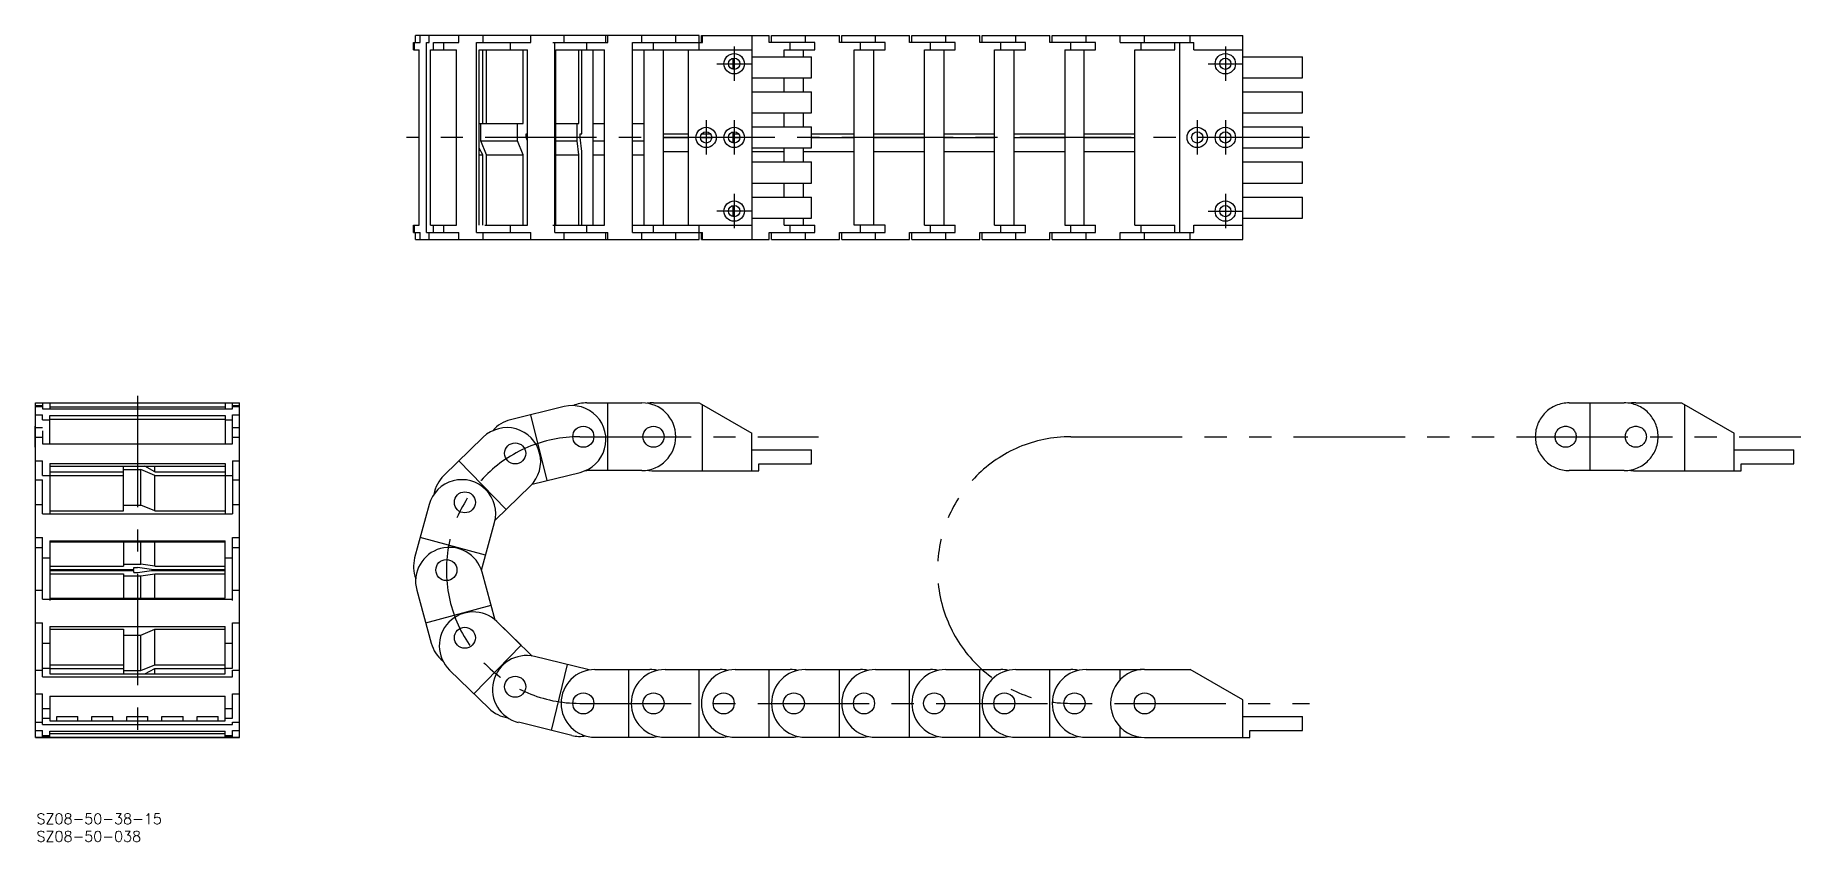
# Model space of a CAD drawing. Extents: x -58 to 445, y -30 to 200.
import ezdxf

# ---------------------------------------------------------------- set-up
doc = ezdxf.new("R2010")
doc.units = 0
doc.linetypes.add('CENTER', pattern=[50.8, 31.75, -6.35, 6.35, -6.35])
doc.linetypes.add('PHANTOM', pattern=[63.5, 31.75, -6.35, 6.35, -6.35, 6.35, -6.35])
doc.layers.get('0').update_dxf_attribs({"linetype": 'CONTINUOUS'})
doc.layers.add('CENTER', color=1, linetype='CENTER')
doc.styles.get("Standard").update_dxf_attribs({"font": 'txt.shx', "height": 3, "bigfont": 'bigfont.shx'})

msp = doc.modelspace()

# ---------------------------------------------------------------- linework, layer by layer
at = {"color": 7, "linetype": 'CONTINUOUS'}
for p, q in [((49.58, 196), (49.58, 198.05)), ((49.58, 198.05), (51.5, 198.05)), ((49.92, 196), (49.92, 198.05)), ((50.18, 198.05), (50.18, 200.1)), ((130.99, 200.1), (50.18, 200.1)), ((51.5, 198.05), (51.5, 200.1)), ((53.34, 143.95), (53.34, 198.05)), ((53.34, 198.05), (54.05, 198.05)), ((54.05, 198.05), (54.05, 200.1)), ((55.29, 196), (55.29, 198.05)), ((55.29, 198.05), (62.51, 198.05)), ((58.21, 196), (58.21, 198.05)), ((62.51, 198.05), (62.51, 200.1)), ((67.53, 143.95), (67.53, 198.05)), ((67.53, 198.05), (83.06, 198.05)), ((69.46, 198.05), (69.46, 200.1)), ((77.24, 196), (77.24, 198.05)), ((83.06, 198.05), (83.06, 200.1)), ((89.34, 198.05), (104.99, 198.05)), ((89.86, 143.95), (89.86, 198.05)), ((92.49, 198.05), (92.49, 200.1)), ((98.99, 196), (98.99, 198.05)), ((104.43, 198.05), (104.43, 200.1)), ((104.99, 198.05), (104.99, 200.1)), ((111.99, 143.95), (111.99, 198.05)), ((111.99, 198.05), (131.99, 198.05)), ((114.69, 198.05), (114.69, 200.1)), ((114.99, 200.1), (114.99, 200.11)), ((114.99, 200.11), (120.99, 200.11)), ((117.99, 196), (117.99, 198.05)), ((120.99, 200.1), (120.99, 200.11)), ((124.34, 198.05), (124.34, 200.1)), ((130.99, 196), (130.99, 200.1)), ((131.64, 198.05), (131.64, 200.1)), ((131.64, 200.1), (150.99, 200.1)), ((131.99, 198.05), (131.99, 200.1)), ((145.99, 200.1), (145.99, 141.9)), ((150.99, 198.05), (150.99, 200.1)), ((163.99, 198.05), (150.99, 198.05)), ((151.64, 198.05), (151.64, 200.1)), ((151.64, 200.1), (170.99, 200.1)), ((156.99, 196), (156.99, 198.05)), ((161.29, 198.05), (161.29, 200.1)), ((163.99, 196), (163.99, 198.05)), ((170.99, 198.05), (170.99, 200.1)), ((183.99, 198.05), (170.99, 198.05)), ((171.64, 198.05), (171.64, 200.1)), ((171.64, 200.1), (190.99, 200.1)), ((176.99, 196), (176.99, 198.05)), ((181.29, 198.05), (181.29, 200.1)), ((183.99, 196), (183.99, 198.05)), ((190.99, 198.05), (190.99, 200.1)), ((203.99, 198.05), (190.99, 198.05)), ((191.64, 198.05), (191.64, 200.1)), ((191.64, 200.1), (210.99, 200.1)), ((196.99, 196), (196.99, 198.05)), ((201.29, 198.05), (201.29, 200.1)), ((203.99, 196), (203.99, 198.05)), ((210.99, 198.05), (210.99, 200.1)), ((223.99, 198.05), (210.99, 198.05)), ((211.64, 198.05), (211.64, 200.1)), ((211.64, 200.1), (230.99, 200.1)), ((216.99, 196), (216.99, 198.05)), ((221.29, 198.05), (221.29, 200.1)), ((223.99, 196), (223.99, 198.05)), ((230.99, 198.05), (230.99, 200.1)), ((243.99, 198.05), (230.99, 198.05)), ((231.64, 198.05), (231.64, 200.1)), ((231.64, 200.1), (285.99, 200.1)), ((236.99, 196), (236.99, 198.05)), ((241.29, 198.05), (241.29, 200.1)), ((243.99, 196), (243.99, 198.05)), ((250.99, 198.05), (250.99, 200.1)), ((250.99, 198.05), (271.99, 198.05)), ((256.99, 196), (256.99, 198.05)), ((257.99, 198.05), (257.99, 200.1)), ((266.64, 196), (266.64, 198.05)), ((267.99, 143.95), (267.99, 198.05)), ((270.99, 198.05), (270.99, 200.1)), ((271.99, 196), (271.99, 198.05)), ((285.99, 141.9), (285.99, 200.1)), ((49.58, 196), (51.23, 196)), ((51.23, 146), (51.23, 196)), ((54.4, 146), (54.4, 196)), ((54.4, 196), (61.8, 196)), ((61.8, 146), (61.8, 196)), ((68.3, 146), (68.3, 196)), ((68.3, 196), (82.09, 196)), ((69.34, 175), (69.34, 196)), ((70.42, 175), (70.42, 196)), ((80.81, 175), (80.81, 196)), ((82.09, 146), (82.09, 196)), ((90.12, 146), (90.12, 196)), ((90.12, 196), (103.99, 196)), ((96.75, 175), (96.75, 196)), ((97.61, 172), (97.61, 196)), ((100.74, 196), (100.74, 146)), ((103.99, 146), (103.99, 196)), ((111.99, 196), (145.99, 196)), ((115.24, 196), (115.24, 146)), ((120.74, 196), (120.74, 146)), ((127.99, 146), (127.99, 196)), ((140.74, 190.42), (140.74, 193.58)), ((145.99, 194), (162.99, 194)), ((155.24, 194), (155.24, 196)), ((155.24, 196), (163.99, 196)), ((160.74, 194), (160.74, 196)), ((162.99, 188), (162.99, 194)), ((175.24, 196), (183.99, 196)), ((175.24, 146), (175.24, 196)), ((180.74, 196), (180.74, 146)), ((195.24, 196), (203.99, 196)), ((195.24, 146), (195.24, 196)), ((200.74, 196), (200.74, 146)), ((215.24, 196), (223.99, 196)), ((215.24, 146), (215.24, 196)), ((220.74, 196), (220.74, 146)), ((235.24, 196), (243.99, 196)), ((235.24, 196), (235.24, 146)), ((240.74, 146), (240.74, 196)), ((255.24, 196), (266.64, 196)), ((255.24, 146), (255.24, 196)), ((271.99, 196), (285.99, 196)), ((285.99, 194), (302.99, 194)), ((302.99, 188), (302.99, 194)), ((145.99, 188), (162.99, 188)), ((155.24, 184), (155.24, 188)), ((160.74, 184), (160.74, 188)), ((285.99, 188), (302.99, 188)), ((145.99, 184), (162.99, 184)), ((162.99, 178), (162.99, 184)), ((285.99, 184), (302.99, 184)), ((302.99, 178), (302.99, 184)), ((145.99, 178), (162.99, 178)), ((155.24, 174), (155.24, 178)), ((160.74, 174), (160.74, 178)), ((285.99, 178), (302.99, 178)), ((68.3, 175), (80.81, 175)), ((68.81, 170.03), (68.81, 175)), ((79.2, 170.03), (79.2, 175)), ((81.71, 171), (81.71, 172)), ((81.71, 172), (82.09, 172)), ((90.12, 175), (96.75, 175)), ((96.2, 170.03), (96.2, 175)), ((97.06, 171), (97.06, 172)), ((97.06, 172), (97.61, 172)), ((100.74, 175), (103.99, 175)), ((111.99, 175), (115.24, 175)), ((120.74, 172), (127.99, 172)), ((131.74, 172), (134.23, 172)), ((140.74, 169.42), (140.74, 172.58)), ((140.74, 172), (142.23, 172)), ((145.99, 174), (162.99, 174)), ((162.99, 168), (162.99, 174)), ((162.99, 172), (175.24, 172)), ((180.74, 172), (195.24, 172)), ((200.74, 172), (215.24, 172)), ((220.74, 172), (235.24, 172)), ((240.74, 172), (255.24, 172)), ((285.99, 174), (302.99, 174)), ((302.99, 168), (302.99, 174)), ((69.34, 166.03), (68.3, 167.91)), ((68.81, 170.03), (79.2, 170.03)), ((70.42, 166.03), (68.81, 170.03)), ((80.81, 166.03), (79.2, 170.03)), ((82.09, 170.04), (81.71, 171)), ((90.12, 170.03), (96.2, 170.03)), ((96.75, 166.03), (96.2, 170.03)), ((97.61, 167), (97.06, 171)), ((97.61, 146), (97.61, 167)), ((100.74, 170.03), (103.99, 170.03)), ((111.99, 170.03), (115.24, 170.03)), ((120.74, 171), (127.99, 171)), ((120.74, 167), (127.99, 167)), ((131.39, 171), (134.59, 171)), ((140.74, 171), (142.59, 171)), ((145.99, 168), (162.99, 168)), ((145.99, 167), (155.24, 167)), ((155.24, 164), (155.24, 168)), ((160.74, 164), (160.74, 168)), ((160.74, 167), (175.24, 167)), ((162.99, 171), (175.24, 171)), ((180.74, 171), (195.24, 171)), ((180.74, 167), (195.24, 167)), ((200.74, 171), (215.24, 171)), ((200.74, 167), (215.24, 167)), ((220.74, 171), (235.24, 171)), ((220.74, 167), (235.24, 167)), ((240.74, 171), (255.24, 171)), ((240.74, 167), (255.24, 167)), ((285.99, 168), (302.99, 168)), ((68.3, 166.03), (69.34, 166.03)), ((69.34, 146), (69.34, 166.03)), ((70.42, 146), (70.42, 166.03)), ((70.42, 166.03), (80.81, 166.03)), ((80.81, 146), (80.81, 166.03)), ((90.12, 166.03), (96.75, 166.03)), ((96.75, 146), (96.75, 166.03)), ((100.74, 166.03), (103.99, 166.03)), ((111.99, 166.03), (115.24, 166.03)), ((145.99, 164), (162.99, 164)), ((162.99, 158), (162.99, 164)), ((285.99, 164), (302.99, 164)), ((302.99, 158), (302.99, 164)), ((145.99, 158), (162.99, 158)), ((155.24, 154), (155.24, 158)), ((160.74, 154), (160.74, 158)), ((285.99, 158), (302.99, 158)), ((140.74, 148.42), (140.74, 151.58)), ((145.99, 154), (162.99, 154)), ((162.99, 148), (162.99, 154)), ((285.99, 154), (302.99, 154)), ((302.99, 148), (302.99, 154)), ((49.58, 143.95), (49.58, 146)), ((49.58, 146), (51.23, 146)), ((49.92, 143.95), (49.92, 146)), ((54.4, 146), (61.8, 146)), ((55.29, 143.95), (55.29, 146)), ((58.21, 143.95), (58.21, 146)), ((69.88, 146), (82.09, 146)), ((77.24, 143.95), (77.24, 146)), ((89.34, 146), (103.99, 146)), ((98.99, 143.95), (98.99, 146)), ((111.99, 146), (145.99, 146)), ((117.99, 143.95), (117.99, 146)), ((130.99, 141.9), (130.99, 146)), ((145.99, 148), (162.99, 148)), ((155.24, 146), (155.24, 148)), ((155.24, 146), (163.99, 146)), ((156.99, 143.95), (156.99, 146)), ((160.74, 146), (160.74, 148)), ((163.99, 143.95), (163.99, 146)), ((183.99, 146), (175.24, 146)), ((176.99, 143.95), (176.99, 146)), ((183.99, 143.95), (183.99, 146)), ((195.24, 146), (203.99, 146)), ((196.99, 143.95), (196.99, 146)), ((203.99, 143.95), (203.99, 146)), ((215.24, 146), (223.99, 146)), ((216.99, 143.95), (216.99, 146)), ((223.99, 143.95), (223.99, 146)), ((235.24, 146), (243.99, 146)), ((236.99, 143.95), (236.99, 146)), ((243.99, 143.95), (243.99, 146)), ((255.24, 146), (266.64, 146)), ((256.99, 143.95), (256.99, 146)), ((266.64, 143.95), (266.64, 146)), ((271.99, 143.95), (271.99, 146)), ((271.99, 146), (285.99, 146)), ((285.99, 148), (302.99, 148)), ((49.58, 143.95), (51.5, 143.95)), ((50.18, 141.9), (50.18, 143.95)), ((50.18, 141.9), (130.99, 141.9)), ((51.5, 141.9), (51.5, 143.95)), ((53.34, 143.95), (62.51, 143.95)), ((54.05, 141.9), (54.05, 143.95)), ((62.51, 141.9), (62.51, 143.95)), ((67.53, 143.95), (83.06, 143.95)), ((69.46, 141.9), (69.46, 143.95)), ((83.06, 141.9), (83.06, 143.95)), ((89.86, 143.95), (104.99, 143.95)), ((92.49, 141.9), (92.49, 143.95)), ((104.43, 141.9), (104.43, 143.95)), ((104.99, 141.9), (104.99, 143.95)), ((111.99, 143.95), (131.99, 143.95)), ((114.69, 141.9), (114.69, 143.95)), ((114.99, 141.89), (114.99, 141.9)), ((114.99, 141.89), (120.99, 141.89)), ((120.99, 141.89), (120.99, 141.9)), ((124.34, 141.9), (124.34, 143.95)), ((131.64, 141.9), (131.64, 143.95)), ((131.64, 141.9), (150.99, 141.9)), ((131.99, 141.9), (131.99, 143.95)), ((150.99, 141.9), (150.99, 143.95)), ((150.99, 143.95), (163.99, 143.95)), ((151.64, 141.9), (151.64, 143.95)), ((151.64, 141.9), (170.99, 141.9)), ((161.29, 141.9), (161.29, 143.95)), ((170.99, 141.9), (170.99, 143.95)), ((170.99, 143.95), (183.99, 143.95)), ((171.64, 141.9), (171.64, 143.95)), ((171.64, 141.9), (190.99, 141.9)), ((181.29, 141.9), (181.29, 143.95)), ((190.99, 141.9), (190.99, 143.95)), ((190.99, 143.95), (203.99, 143.95)), ((191.64, 141.9), (191.64, 143.95)), ((191.64, 141.9), (210.99, 141.9)), ((201.29, 141.9), (201.29, 143.95)), ((210.99, 141.9), (210.99, 143.95)), ((210.99, 143.95), (223.99, 143.95)), ((211.64, 141.9), (211.64, 143.95)), ((211.64, 141.9), (230.99, 141.9)), ((221.29, 141.9), (221.29, 143.95)), ((230.99, 141.9), (230.99, 143.95)), ((230.99, 143.95), (243.99, 143.95)), ((231.64, 141.9), (231.64, 143.95)), ((231.64, 141.9), (285.99, 141.9)), ((241.29, 141.9), (241.29, 143.95)), ((250.99, 141.9), (250.99, 143.95)), ((250.99, 143.95), (271.99, 143.95)), ((257.99, 141.9), (257.99, 143.95)), ((270.99, 141.9), (270.99, 143.95)), ((-58.2, 0), (-58.2, 95.35)), ((-58.2, 95.35), (0, 95.35)), ((-58.2, 94.57), (-56.15, 94.57)), ((-58.2, 94.29), (-56.15, 94.29)), ((-58.2, 91.98), (-56.15, 91.98)), ((-56.15, 95.4), (-56.15, 93.65)), ((-56.15, 95.4), (-54.1, 95.4)), ((-56.15, 93.65), (-2.05, 93.65)), ((-56.15, 90.56), (-56.15, 91.98)), ((-54.1, 95.4), (-54.1, 93.65)), ((-54.1, 94.25), (-4.1, 94.25)), ((-54.1, 91.74), (-4.1, 91.74)), ((-54.1, 83.68), (-54.1, 91.74)), ((-54.1, 90.68), (-4.1, 90.68)), ((-4.1, 95.4), (-4.1, 93.65)), ((-4.1, 95.4), (-2.05, 95.4)), ((-4.1, 91.74), (-4.1, 83.68)), ((-2.05, 93.65), (-2.05, 95.4)), ((-2.05, 94.57), (0, 94.57)), ((-2.05, 94.29), (0, 94.29)), ((-2.05, 83.68), (-2.05, 91.98)), ((-2.05, 91.98), (0, 91.98)), ((0, 0), (0, 95.35)), ((92.49, 94.29), (77.24, 90.56)), ((87.65, 73.24), (83.06, 91.98)), ((98.99, 95.35), (114.69, 95.35)), ((104.99, 76.05), (104.99, 95.35)), ((117.99, 95.4), (130.99, 95.4)), ((130.99, 95.4), (145.99, 86.74)), ((131.99, 76), (131.99, 94.82)), ((-58.21, 82.7), (-58.21, 88.7)), ((-58.21, 88.7), (-58.2, 88.7)), ((-58.2, 88.29), (-56.15, 88.29)), ((-58.2, 85.56), (-56.15, 85.56)), ((-56.15, 90.56), (-54.1, 90.56)), ((-56.15, 87.41), (-56.15, 83.68)), ((-4.1, 90.56), (-2.05, 90.56)), ((-2.05, 88.29), (0, 88.29)), ((-2.05, 85.56), (0, 85.56)), ((0, 88.7), (0.01, 88.7)), ((0.01, 82.7), (0.01, 88.7)), ((69.46, 85.56), (58.21, 74.61)), ((145.99, 76), (145.99, 86.74)), ((-58.21, 82.7), (-58.2, 82.7)), ((-56.15, 83.68), (-2.05, 83.68)), ((0, 82.7), (0.01, 82.7)), ((145.99, 82), (162.99, 82)), ((162.99, 78), (162.99, 82)), ((-58.2, 78.79), (-56.15, 78.79)), ((-56.15, 74.61), (-56.15, 78.79)), ((-54.1, 78.1), (-4.1, 78.1)), ((-54.1, 78.1), (-54.1, 63.75)), ((-54.1, 77.31), (-4.1, 77.31)), ((-54.1, 75.72), (-33.1, 75.72)), ((-33.1, 64.58), (-33.1, 77.31)), ((-33.1, 76.35), (-28.14, 76.35)), ((-24.14, 74.69), (-28.14, 76.35)), ((-28.14, 66.23), (-28.14, 76.35)), ((-24.14, 75.72), (-26.96, 77.31)), ((-24.14, 75.72), (-24.14, 77.31)), ((-24.14, 75.72), (-4.1, 75.72)), ((-4.1, 78.1), (-4.1, 63.75)), ((-2.05, 78.79), (-2.05, 63.75)), ((-2.05, 78.79), (0, 78.79)), ((75.97, 64.96), (62.51, 78.79)), ((83.37, 72.19), (97.07, 75.54)), ((114.69, 76.05), (98.99, 76.05)), ((117.99, 76), (147.99, 76)), ((147.99, 76), (147.99, 78)), ((147.99, 78), (162.99, 78)), ((-58.2, 73.46), (-56.15, 73.46)), ((-56.15, 74.61), (-54.1, 74.61)), ((-56.15, 63.75), (-56.15, 73.46)), ((-54.1, 74.69), (-33.1, 74.69)), ((-24.14, 74.69), (-4.1, 74.69)), ((-24.14, 64.58), (-24.14, 74.69)), ((-4.1, 74.61), (-2.05, 74.61)), ((-2.05, 73.46), (0, 73.46)), ((72.82, 61.89), (82.93, 71.73)), ((-58.2, 66.35), (-56.15, 66.35)), ((-33.1, 66.23), (-28.14, 66.23)), ((-24.14, 64.58), (-28.14, 66.23)), ((-2.05, 66.35), (0, 66.35)), ((54.05, 66.35), (49.92, 51.2)), ((-56.15, 63.75), (-2.05, 63.75)), ((-54.1, 64.58), (-33.1, 64.58)), ((-24.14, 64.58), (-4.1, 64.58)), ((68.96, 47.66), (72.67, 61.27)), ((-58.2, 56.99), (-56.15, 56.99)), ((-56.15, 39.37), (-56.15, 56.99)), ((-54.1, 56.03), (-4.1, 56.03)), ((-54.1, 56.03), (-54.1, 39.01)), ((-54.1, 55.74), (-4.1, 55.74)), ((-33.1, 55.74), (-33.1, 48.76)), ((-28.14, 49.37), (-28.14, 55.74)), ((-24.14, 48.76), (-24.14, 55.74)), ((-4.1, 39.66), (-4.1, 56.03)), ((-2.05, 39.01), (-2.05, 56.99)), ((-2.05, 56.99), (0, 56.99)), ((70.12, 51.91), (51.5, 56.99)), ((-58.2, 54.17), (-56.15, 54.17)), ((-56.15, 51.2), (-54.1, 51.2)), ((-4.1, 51.2), (-2.05, 51.2)), ((-2.05, 54.17), (0, 54.17)), ((-54.1, 48.76), (-33.1, 48.76)), ((-54.1, 47.81), (-30.1, 47.81)), ((-54.1, 47.59), (-30.1, 47.59)), ((-54.1, 46.64), (-33.1, 46.64)), ((-33.1, 49.37), (-28.14, 49.37)), ((-33.1, 46.64), (-33.1, 39.66)), ((-33.1, 46.03), (-28.14, 46.03)), ((-30.1, 48.42), (-29.1, 48.42)), ((-30.1, 47.81), (-30.1, 48.42)), ((-30.1, 46.98), (-30.1, 47.59)), ((-30.1, 46.98), (-29.1, 46.98)), ((-25.1, 47.81), (-29.1, 48.42)), ((-29.1, 46.98), (-25.1, 47.59)), ((-24.14, 48.76), (-28.14, 49.37)), ((-28.14, 46.03), (-24.14, 46.64)), ((-28.14, 39.66), (-28.14, 46.03)), ((-25.1, 47.81), (-4.1, 47.81)), ((-25.1, 47.59), (-4.1, 47.59)), ((-24.14, 48.76), (-4.1, 48.76)), ((-24.14, 46.64), (-4.1, 46.64)), ((-24.14, 39.66), (-24.14, 46.64)), ((72.86, 33.44), (69.14, 47.06)), ((-58.2, 41.98), (-56.15, 41.98)), ((-2.05, 41.98), (0, 41.98)), ((50.52, 41.98), (54.65, 26.83)), ((-56.15, 39.37), (-2.05, 39.37)), ((-54.1, 39.66), (-4.1, 39.66)), ((53.08, 32.62), (71.7, 37.7)), ((-58.2, 32.62), (-56.15, 32.62)), ((-56.15, 17.3), (-56.15, 32.62)), ((-54.1, 31.65), (-4.1, 31.65)), ((-54.1, 31.65), (-54.1, 18.09)), ((-54.1, 30.82), (-33.1, 30.82)), ((-33.1, 30.82), (-33.1, 18.09)), ((-28.14, 29.17), (-24.14, 30.82)), ((-24.14, 30.82), (-4.1, 30.82)), ((-24.14, 20.71), (-24.14, 30.82)), ((-4.1, 18.09), (-4.1, 31.65)), ((-2.05, 19.72), (-2.05, 32.62)), ((-2.05, 32.62), (0, 32.62)), ((80.27, 26.25), (73.32, 33.02)), ((83.44, 23.17), (73.32, 33.02)), ((-56.15, 26.83), (-54.1, 26.83)), ((-33.1, 29.17), (-28.14, 29.17)), ((-28.14, 19.05), (-28.14, 29.17)), ((-4.1, 26.83), (-2.05, 26.83)), ((66.81, 12.42), (80.27, 26.25)), ((-54.1, 20.71), (-33.1, 20.71)), ((-28.14, 19.05), (-24.14, 20.71)), ((-24.14, 20.71), (-4.1, 20.71)), ((99.31, 19.31), (84.06, 23.04)), ((88.89, 1.99), (93.48, 20.74)), ((-58.2, 19.19), (-56.15, 19.19)), ((-56.15, 19.72), (-54.1, 19.72)), ((-56.15, 17.3), (-2.05, 17.3)), ((-54.1, 19.68), (-33.1, 19.68)), ((-54.1, 18.09), (-4.1, 18.09)), ((-33.1, 19.05), (-28.14, 19.05)), ((-26.96, 18.09), (-24.14, 19.68)), ((-24.14, 19.68), (-4.1, 19.68)), ((-24.14, 18.09), (-24.14, 19.68)), ((-4.1, 19.72), (-2.05, 19.72)), ((-2.05, 19.19), (0, 19.19)), ((-2.05, 17.3), (-2.05, 19.19)), ((59.86, 19.19), (71.11, 8.24)), ((101.29, 19.35), (116.99, 19.35)), ((110.99, 0.05), (110.99, 19.35)), ((121.29, 19.35), (136.99, 19.35)), ((130.99, 0.05), (130.99, 19.35)), ((141.29, 19.35), (156.99, 19.35)), ((150.99, 0.05), (150.99, 19.35)), ((161.29, 19.35), (176.99, 19.35)), ((170.99, 0.05), (170.99, 19.35)), ((181.29, 19.35), (196.99, 19.35)), ((190.99, 0.05), (190.99, 19.35)), ((201.29, 19.35), (216.99, 19.35)), ((210.99, 0.05), (210.99, 19.35)), ((221.29, 19.35), (236.99, 19.35)), ((230.99, 0.05), (230.99, 19.35)), ((241.29, 19.35), (256.99, 19.35)), ((250.99, 16.41), (250.99, 19.35)), ((257.99, 19.4), (270.99, 19.4)), ((285.99, 10.74), (270.99, 19.4)), ((-58.2, 12.42), (-56.15, 12.42)), ((-56.15, 3.66), (-56.15, 12.42)), ((-54.1, 11.72), (-4.1, 11.72)), ((-54.1, 11.72), (-54.1, 4.72)), ((-4.1, 4.72), (-4.1, 11.72)), ((-2.05, 5.5), (-2.05, 12.42)), ((-2.05, 12.42), (0, 12.42)), ((285.99, 0), (285.99, 10.74)), ((-56.15, 8.24), (-54.1, 8.24)), ((-56.15, 5.5), (-54.1, 5.5)), ((-52.1, 6), (-46.1, 6)), ((-52.1, 4.72), (-52.1, 6)), ((-46.1, 4.72), (-46.1, 6)), ((-42.1, 6), (-36.1, 6)), ((-42.1, 4.72), (-42.1, 6)), ((-36.1, 4.72), (-36.1, 6)), ((-32.1, 6), (-26.1, 6)), ((-32.1, 4.72), (-32.1, 6)), ((-26.1, 4.72), (-26.1, 6)), ((-22.1, 6), (-16.1, 6)), ((-22.1, 4.72), (-22.1, 6)), ((-16.1, 4.72), (-16.1, 6)), ((-12.1, 6), (-6.1, 6)), ((-12.1, 4.72), (-12.1, 6)), ((-6.1, 4.72), (-6.1, 6)), ((-4.1, 8.24), (-2.05, 8.24)), ((-4.1, 5.5), (-2.05, 5.5)), ((285.99, 6), (302.99, 6)), ((302.99, 2), (302.99, 6)), ((-58.2, 4.3), (-56.15, 4.3)), ((-58.2, 1.99), (-56.15, 1.99)), ((-58.2, 0.05), (0, 0.05)), ((-58.2, 0), (0, 0)), ((-56.15, 3.66), (-2.05, 3.66)), ((-56.15, 0), (-56.15, 1.99)), ((-56.15, 0.56), (-54.1, 0.56)), ((-56.15, 0.29), (-54.1, 0.29)), ((-54.1, 4.72), (-4.1, 4.72)), ((-54.1, 1.75), (-4.1, 1.75)), ((-54.1, 0.29), (-54.1, 1.75)), ((-54.1, 1.15), (-4.1, 1.15)), ((-4.1, 0.29), (-4.1, 1.75)), ((-4.1, 0.56), (-2.05, 0.56)), ((-4.1, 0.29), (-2.05, 0.29)), ((-2.05, 4.3), (0, 4.3)), ((-2.05, 3.66), (-2.05, 4.3)), ((-2.05, 1.99), (0, 1.99)), ((-2.05, 0), (-2.05, 1.99)), ((94.72, 0.56), (79.47, 4.3)), ((101.29, 0.05), (116.99, 0.05)), ((121.29, 0.05), (136.99, 0.05)), ((141.29, 0.05), (156.99, 0.05)), ((161.29, 0.05), (176.99, 0.05)), ((181.29, 0.05), (196.99, 0.05)), ((201.29, 0.05), (216.99, 0.05)), ((221.29, 0.05), (236.99, 0.05)), ((241.29, 0.05), (256.99, 0.05)), ((250.99, 0.05), (250.99, 2.99)), ((257.99, 0), (287.99, 0)), ((287.99, 0), (287.99, 2)), ((287.99, 2), (302.99, 2))]:
    msp.add_line(p, q, dxfattribs=at)
at = {"color": 3, "linetype": 'PHANTOM'}
for p, q in [((378.99, 95.35), (394.69, 95.35)), ((384.99, 76.05), (384.99, 95.35)), ((397.99, 95.4), (410.99, 95.4)), ((410.99, 95.4), (425.99, 86.74)), ((411.99, 76), (411.99, 94.82)), ((236.96, 85.7), (444.99, 85.7)), ((425.99, 76), (425.99, 86.74)), ((425.99, 82), (442.99, 82)), ((442.99, 78), (442.99, 82)), ((394.69, 76.05), (378.99, 76.05)), ((397.99, 76), (427.99, 76)), ((427.99, 76), (427.99, 78)), ((427.99, 78), (442.99, 78))]:
    msp.add_line(p, q, dxfattribs=at)
at = {"color": 7, "linetype": 'CONTINUOUS'}
for centre, radius in [((140.99, 192), 2.9), ((140.99, 192), 1.6), ((280.99, 192), 2.9), ((280.99, 192), 1.6), ((132.99, 171), 2.9), ((132.99, 171), 1.6), ((140.99, 171), 2.9), ((140.99, 171), 1.6), ((272.99, 171), 2.9), ((272.99, 171), 1.6), ((280.99, 171), 2.9), ((280.99, 171), 1.6), ((140.99, 150), 2.9), ((140.99, 150), 1.6), ((280.99, 150), 2.9), ((280.99, 150), 1.6), ((97.99, 85.7), 3), ((117.99, 85.7), 3), ((78.56, 80.95), 3), ((64.23, 67), 3), ((58.96, 47.7), 3), ((64.23, 28.4), 3), ((78.56, 14.45), 3), ((97.99, 9.7), 3), ((117.99, 9.7), 3), ((137.99, 9.7), 3), ((157.99, 9.7), 3), ((177.99, 9.7), 3), ((197.99, 9.7), 3), ((217.99, 9.7), 3), ((237.99, 9.7), 3), ((257.99, 9.7), 3)]:
    msp.add_circle(centre, radius, dxfattribs=at)
at = {"color": 3, "linetype": 'PHANTOM'}
for centre in [(377.99, 85.7), (397.99, 85.7)]:
    msp.add_circle(centre, 3, dxfattribs=at)
at = {"color": 7, "linetype": 'CONTINUOUS'}
for centre, radius, start, end in [((94.78, 84.92), 9.65, 283.7531, 103.7532), ((98.99, 85.7), 9.65, 90, 113.3736), ((114.69, 85.7), 9.65, 270, 90), ((117.99, 85.7), 9.7, 89.9997, 100.6736), ((76.19, 78.64), 9.65, 314.2274, 134.2274), ((79.53, 81.18), 9.65, 103.7531, 139.8265), ((98.99, 85.7), 9.65, 267.7611, 270), ((117.99, 85.7), 9.7, 259.3264, 270.0003), ((63.36, 63.81), 9.65, 344.7425, 164.7425), ((64.94, 67.69), 9.65, 134.2274, 170.3318), ((59.23, 48.66), 9.65, 164.7425, 200.8468), ((59.83, 44.52), 9.65, 15.2575, 195.2575), ((66.59, 26.1), 9.65, 45.7726, 225.7725), ((63.96, 29.37), 9.65, 195.2575, 231.3619), ((81.76, 13.67), 9.65, 76.2469, 256.2468), ((101.29, 9.7), 9.65, 90, 270), ((97.01, 9.94), 9.65, 74.008, 76.2469), ((121.29, 9.7), 9.65, 90, 270), ((116.99, 9.7), 9.65, 77.1266, 90), ((141.29, 9.7), 9.65, 90, 270), ((136.99, 9.7), 9.65, 77.1266, 90), ((161.29, 9.7), 9.65, 90, 270), ((156.99, 9.7), 9.65, 77.1266, 90), ((181.29, 9.7), 9.65, 90, 270), ((176.99, 9.7), 9.65, 77.1266, 90), ((201.29, 9.7), 9.65, 90, 270), ((196.99, 9.7), 9.65, 77.1266, 90), ((221.29, 9.7), 9.65, 90, 270), ((216.99, 9.7), 9.65, 77.1266, 90), ((241.29, 9.7), 9.65, 90, 270), ((236.99, 9.7), 9.65, 77.1266, 90), ((257.99, 9.7), 9.7, 89.9997, 270.0003), ((256.99, 9.7), 9.65, 89.9038, 90), ((77.84, 15.15), 9.65, 225.7726, 261.8459), ((97.01, 9.94), 9.65, 256.2469, 279.6206), ((116.99, 9.7), 9.65, 270, 282.8735), ((136.99, 9.7), 9.65, 270, 282.8734), ((156.99, 9.7), 9.65, 270, 282.8734), ((176.99, 9.7), 9.65, 270, 282.8734), ((196.99, 9.7), 9.65, 270, 282.8735), ((216.99, 9.7), 9.65, 270, 282.8735), ((236.99, 9.7), 9.65, 270, 282.8734), ((256.99, 9.7), 9.65, 270, 270.0963)]:
    msp.add_arc(centre, radius, start, end, dxfattribs=at)
at = {"color": 3, "linetype": 'PHANTOM'}
for centre, radius, start, end in [((378.99, 85.7), 9.65, 90, 270), ((394.69, 85.7), 9.65, 270, 90), ((397.99, 85.7), 9.7, 89.9997, 100.6736), ((236.96, 47.7), 38, 90, 270), ((397.99, 85.7), 9.7, 259.3264, 270.0003)]:
    msp.add_arc(centre, radius, start, end, dxfattribs=at)
at = {"layer": 'CENTER', "color": 1, "linetype": 'CENTER'}
for p, q in [((140.99, 196.9), (140.99, 187.1)), ((280.99, 196.9), (280.99, 187.1)), ((136.09, 192), (145.89, 192)), ((276.09, 192), (285.89, 192)), ((132.99, 175.9), (132.99, 166.1)), ((140.99, 175.9), (140.99, 166.1)), ((272.99, 175.9), (272.99, 166.1)), ((280.99, 175.9), (280.99, 166.1)), ((304.99, 171), (47.58, 171)), ((140.99, 154.9), (140.99, 145.1)), ((280.99, 154.9), (280.99, 145.1)), ((145.89, 150), (136.09, 150)), ((276.09, 150), (285.89, 150)), ((-29.1, 97.4), (-29.1, -2)), ((96.96, 85.7), (164.99, 85.7)), ((96.96, 9.7), (304.99, 9.7))]:
    msp.add_line(p, q, dxfattribs=at)
msp.add_arc((96.96, 47.7), 38, 90, 270, dxfattribs=at)

# ---------------------------------------------------------------- texts
at = {"color": 7, "linetype": 'CONTINUOUS'}
for s, p in [('SZ08-50-38-15', (-57.88, -24.72)), ('SZ08-50-038', (-57.88, -29.72))]:
    msp.add_text(s, height=3, dxfattribs=at).set_placement(p)

doc.saveas('drawing.dxf')
